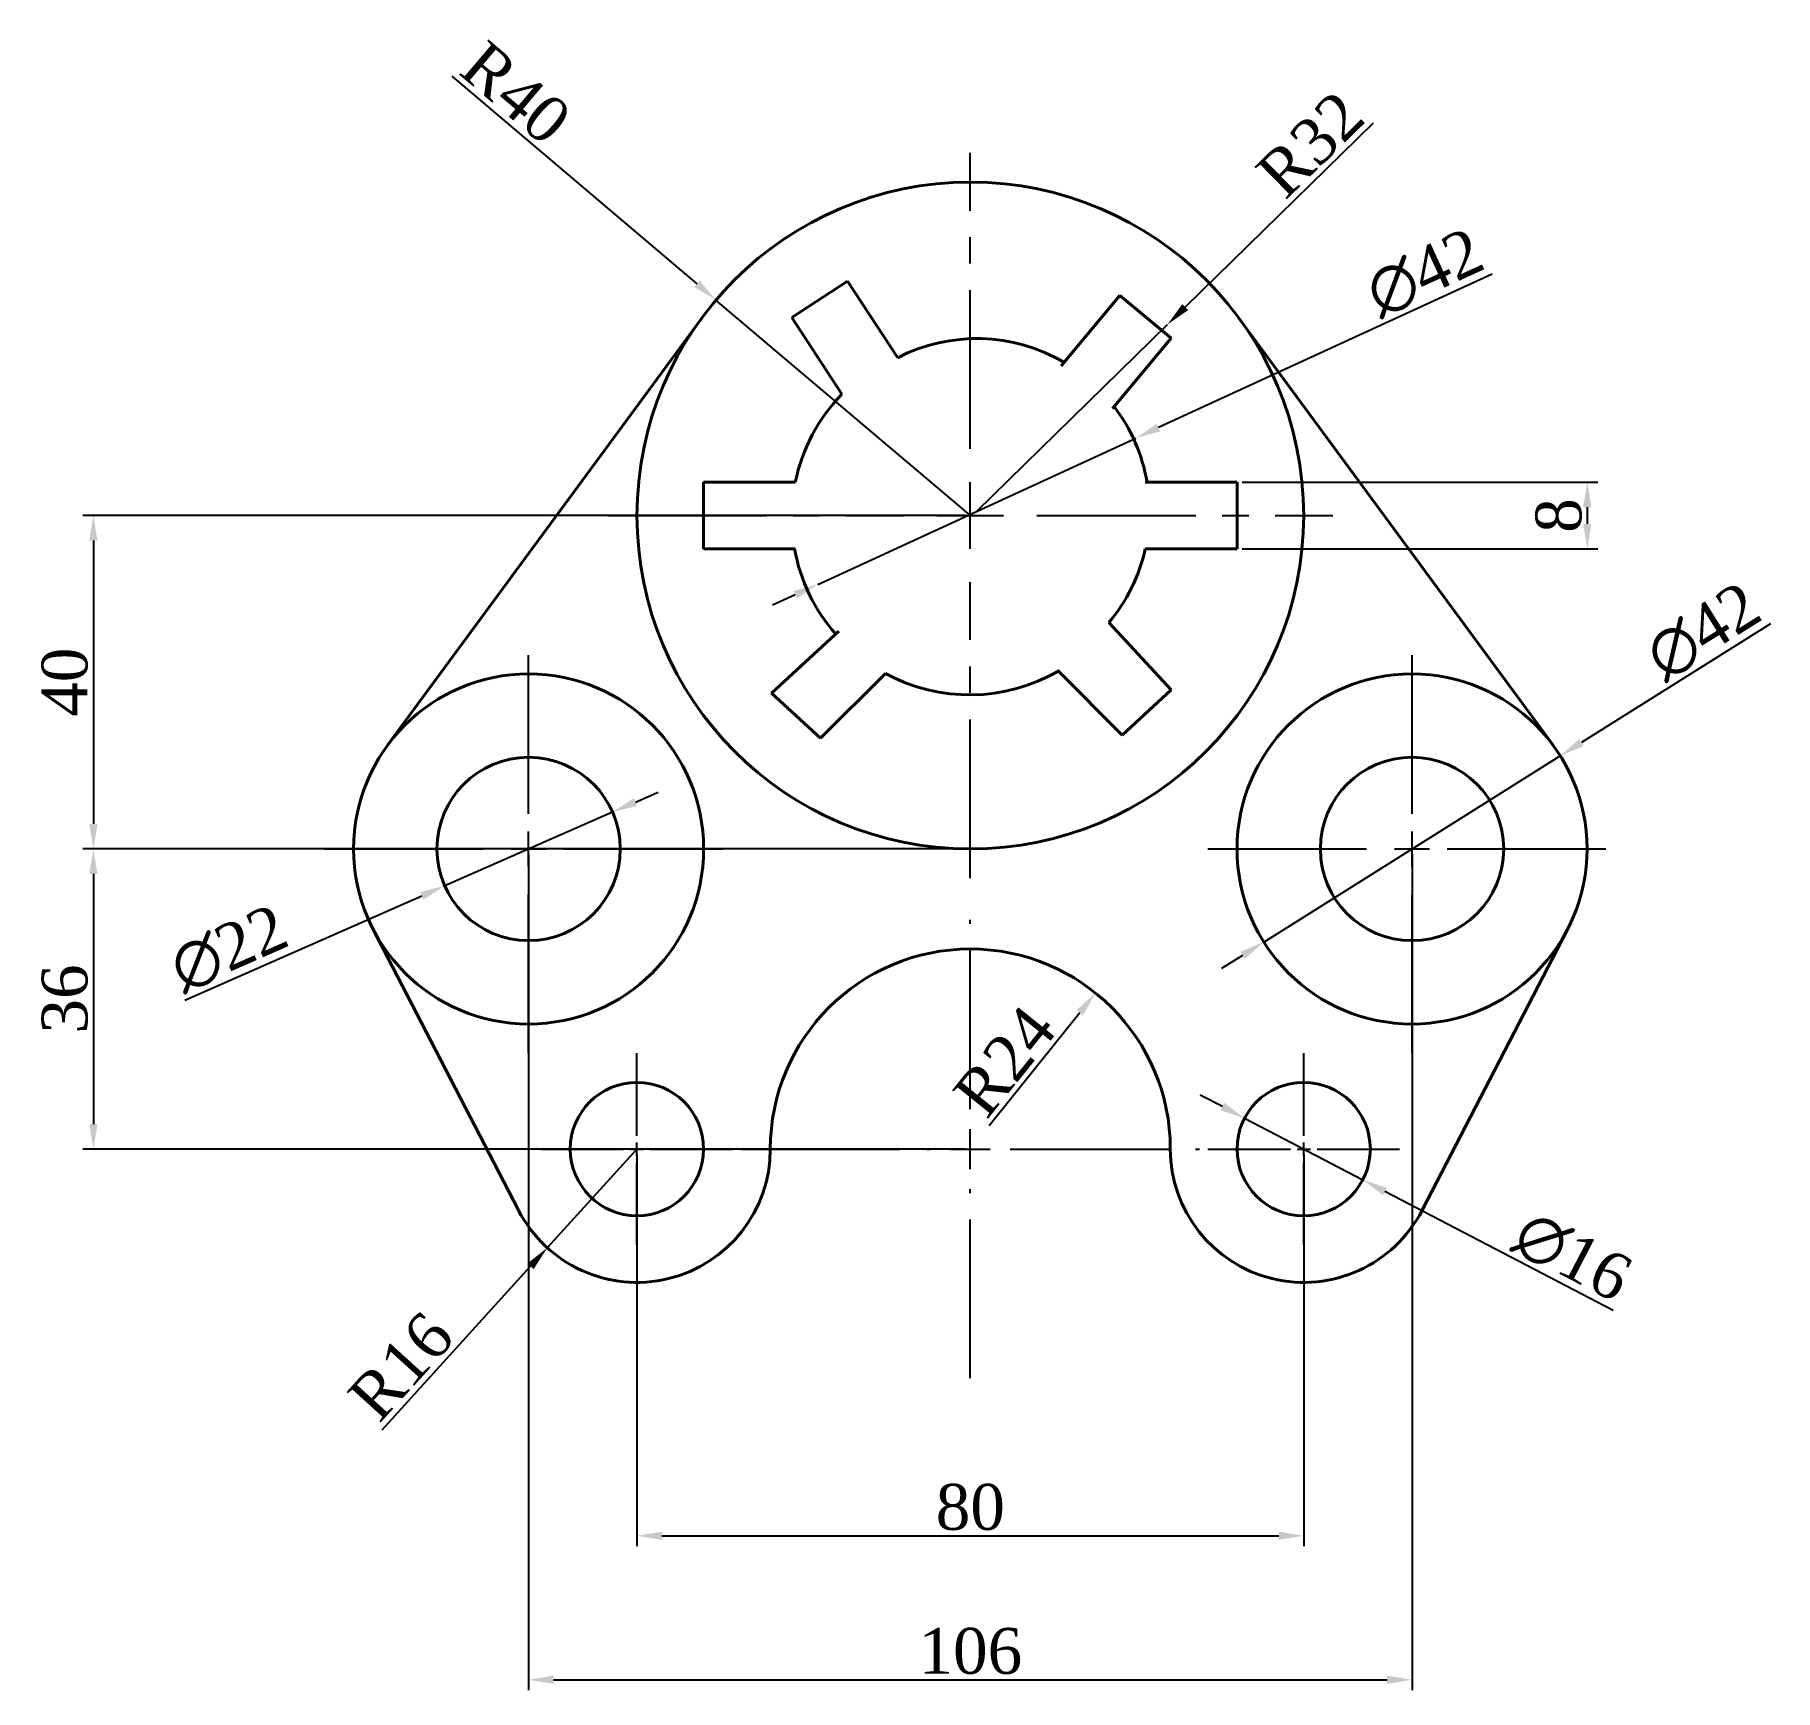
# Model space of a CAD drawing. Header units: millimetres. Extents: x 226 to 435, y 80 to 279.
import ezdxf

# ---------------------------------------------------------------- set-up
doc = ezdxf.new("R2010")
doc.units = ezdxf.units.MM
doc.linetypes.add('CENTER2', pattern=[28.575, 19.05, -3.175, 3.175, -3.175])
doc.layers.add('centre', color=255, linetype='Continuous')
doc.layers.add('dimension', color=181, linetype='Continuous')
doc.layers.add('object thickness', color=7, linetype='Continuous', lineweight=40)
doc.styles.get("Standard").update_dxf_attribs({"font": 'times.ttf'})
doc.dimstyles.new('ISO-25', dxfattribs={"dimtxt": 5.5, "dimasz": 3, "dimexe": 1.25, "dimexo": 0.625, "dimtad": 1, "dimtxsty": 'Standard', "dimcen": 2.5, "dimadec": 0, "dimazin": 0, "dimtfac": 1, "dimtmove": 0, "dimatfit": 3, "dimfxl": 1, "dimarcsym": 0})

# ---------------------------------------------------------------- blocks, each defined once
blk = doc.blocks.new('*D2')
at = {"layer": 'Defpoints', "color": 0, "transparency": 16777216}
for p in [(337.99, 220.97), (232.76, 180.97), (337.99, 180.97)]:
    blk.add_point(p, dxfattribs=at)
at = {"layer": 'dimension', "color": 0, "lineweight": -2, "transparency": 16777216}
for p, q in [((337.36, 220.97), (231.51, 220.97)), ((232.76, 217.97), (232.76, 183.97)), ((337.36, 180.97), (231.51, 180.97))]:
    blk.add_line(p, q, dxfattribs=at)
at = {"layer": 'dimension', "color": 0, "transparency": 16777216}
for points in [[(232.26, 217.97), (233.26, 217.97), (232.76, 220.97)], [(232.26, 183.97), (233.26, 183.97), (232.76, 180.97)]]:
    blk.add_solid(points, dxfattribs=at)
at = {"layer": 'dimension', "color": 0, "transparency": 16777216, "insert": (229.34, 200.97), "char_height": 5.5, "attachment_point": 5, "rotation": 90}
blk.add_mtext('40', dxfattribs=at)
blk = doc.blocks.new('*D3')
at = {"layer": 'Defpoints', "color": 0, "transparency": 16777216}
for p in [(337.99, 180.97), (232.76, 144.97), (337.99, 144.97)]:
    blk.add_point(p, dxfattribs=at)
at = {"layer": 'dimension', "color": 0, "lineweight": -2, "transparency": 16777216}
for p, q in [((337.36, 180.97), (231.51, 180.97)), ((232.76, 177.97), (232.76, 147.97)), ((337.36, 144.97), (231.51, 144.97))]:
    blk.add_line(p, q, dxfattribs=at)
at = {"layer": 'dimension', "color": 0, "transparency": 16777216}
for points in [[(232.26, 177.97), (233.26, 177.97), (232.76, 180.97)], [(232.26, 147.97), (233.26, 147.97), (232.76, 144.97)]]:
    blk.add_solid(points, dxfattribs=at)
at = {"layer": 'dimension', "color": 0, "transparency": 16777216, "insert": (229.34, 162.97), "char_height": 5.5, "attachment_point": 5, "rotation": 90}
blk.add_mtext('36', dxfattribs=at)
blk = doc.blocks.new('*D4')
at = {"layer": 'Defpoints', "color": 0, "transparency": 16777216}
for p in [(284.99, 180.97), (390.99, 180.97), (390.99, 81.29)]:
    blk.add_point(p, dxfattribs=at)
at = {"layer": 'dimension', "color": 0, "lineweight": -2, "transparency": 16777216}
for p, q in [((284.99, 180.34), (284.99, 80.04)), ((390.99, 180.34), (390.99, 80.04)), ((287.99, 81.29), (387.99, 81.29))]:
    blk.add_line(p, q, dxfattribs=at)
at = {"layer": 'dimension', "color": 0, "transparency": 16777216}
for points in [[(287.99, 81.79), (287.99, 80.79), (284.99, 81.29)], [(387.99, 81.79), (387.99, 80.79), (390.99, 81.29)]]:
    blk.add_solid(points, dxfattribs=at)
at = {"layer": 'dimension', "color": 0, "transparency": 16777216, "insert": (337.99, 84.72), "char_height": 5.5, "attachment_point": 5}
blk.add_mtext('106', dxfattribs=at)
blk = doc.blocks.new('*D5')
at = {"layer": 'Defpoints', "color": 0, "transparency": 16777216}
for p in [(297.99, 144.97), (377.99, 144.97), (377.99, 98.57)]:
    blk.add_point(p, dxfattribs=at)
at = {"layer": 'dimension', "color": 0, "lineweight": -2, "transparency": 16777216}
for p, q in [((297.99, 144.34), (297.99, 97.32)), ((377.99, 144.34), (377.99, 97.32)), ((300.99, 98.57), (374.99, 98.57))]:
    blk.add_line(p, q, dxfattribs=at)
at = {"layer": 'dimension', "color": 0, "transparency": 16777216}
for points in [[(300.99, 99.07), (300.99, 98.07), (297.99, 98.57)], [(374.99, 99.07), (374.99, 98.07), (377.99, 98.57)]]:
    blk.add_solid(points, dxfattribs=at)
at = {"layer": 'dimension', "color": 0, "transparency": 16777216, "insert": (337.99, 101.99), "char_height": 5.5, "attachment_point": 5}
blk.add_mtext('80', dxfattribs=at)
blk = doc.blocks.new('*D6')
at = {"layer": 'Defpoints', "color": 0, "transparency": 16777216}
for p in [(297.99, 144.97), (287.23, 133.12)]:
    blk.add_point(p, dxfattribs=at)
at = {"layer": 'dimension', "color": 0, "lineweight": -2, "transparency": 16777216}
for p, q in [((297.99, 144.97), (287.23, 133.12)), ((267.4, 111.28), (285.22, 130.9))]:
    blk.add_line(p, q, dxfattribs=at)
at = {"layer": 'dimension', "color": 0, "transparency": 16777216}
blk.add_solid([(284.85, 131.24), (285.59, 130.56), (287.23, 133.12)], dxfattribs=at)
at = {"layer": 'dimension', "color": 0, "transparency": 16777216, "insert": (269.69, 118.89), "char_height": 5.5, "attachment_point": 5, "rotation": 47.7592}
blk.add_mtext('R16', dxfattribs=at)
blk = doc.blocks.new('*D7')
at = {"layer": 'Defpoints', "color": 0, "transparency": 16777216}
for p in [(361.63, 243.87), (338.77, 221.49)]:
    blk.add_point(p, dxfattribs=at)
at = {"layer": 'dimension', "color": 0, "lineweight": -2, "transparency": 16777216}
for p, q in [((386.32, 268.04), (363.78, 245.97)), ((338.77, 221.49), (361.63, 243.87))]:
    blk.add_line(p, q, dxfattribs=at)
at = {"layer": 'dimension', "color": 0, "transparency": 16777216}
blk.add_solid([(363.43, 246.33), (364.13, 245.62), (361.63, 243.87)], dxfattribs=at)
at = {"layer": 'dimension', "color": 0, "transparency": 16777216, "insert": (378.81, 265.48), "char_height": 5.5, "attachment_point": 5, "rotation": 44.3965}
blk.add_mtext('R32', dxfattribs=at)
blk = doc.blocks.new('*D8')
at = {"layer": 'Defpoints', "color": 0, "transparency": 16777216}
for p in [(307.47, 246.82), (337.99, 220.97)]:
    blk.add_point(p, dxfattribs=at)
at = {"layer": 'dimension', "color": 0, "lineweight": -2, "transparency": 16777216}
for p, q in [((275.76, 273.68), (305.18, 248.76)), ((337.99, 220.97), (307.47, 246.82))]:
    blk.add_line(p, q, dxfattribs=at)
at = {"layer": 'dimension', "color": 0, "transparency": 16777216}
blk.add_solid([(305.5, 249.14), (304.86, 248.38), (307.47, 246.82)], dxfattribs=at)
at = {"layer": 'dimension', "color": 0, "transparency": 16777216, "insert": (283.45, 271.65), "char_height": 5.5, "attachment_point": 5, "rotation": 319.7283}
blk.add_mtext('R40', dxfattribs=at)
blk = doc.blocks.new('*D10')
at = {"layer": 'Defpoints', "color": 0, "transparency": 16777216}
for p in [(353.01, 163.68), (337.99, 144.97)]:
    blk.add_point(p, dxfattribs=at)
at = {"layer": 'dimension', "color": 0, "lineweight": -2, "transparency": 16777216}
blk.add_line((340.25, 147.79), (351.14, 161.34), dxfattribs=at)
at = {"layer": 'dimension', "color": 0, "transparency": 16777216}
blk.add_solid([(350.75, 161.65), (351.53, 161.03), (353.01, 163.68)], dxfattribs=at)
at = {"layer": 'dimension', "color": 0, "transparency": 16777216, "insert": (342.12, 155.5), "char_height": 5.5, "attachment_point": 5, "rotation": 51.2395}
blk.add_mtext('R24', dxfattribs=at)
blk = doc.blocks.new('*D12')
at = {"layer": 'Defpoints', "color": 0, "transparency": 16777216}
for p in [(369.99, 224.97), (369.99, 216.97), (412.02, 216.97)]:
    blk.add_point(p, dxfattribs=at)
at = {"layer": 'dimension', "color": 0, "lineweight": -2, "transparency": 16777216}
for p, q in [((370.61, 224.97), (413.27, 224.97)), ((412.02, 221.97), (412.02, 219.97)), ((370.61, 216.97), (413.27, 216.97))]:
    blk.add_line(p, q, dxfattribs=at)
at = {"layer": 'dimension', "color": 0, "transparency": 16777216}
for points in [[(411.52, 221.97), (412.52, 221.97), (412.02, 224.97)], [(411.52, 219.97), (412.52, 219.97), (412.02, 216.97)]]:
    blk.add_solid(points, dxfattribs=at)
at = {"layer": 'dimension', "color": 0, "transparency": 16777216, "insert": (408.6, 220.97), "char_height": 5.5, "attachment_point": 5, "rotation": 90}
blk.add_mtext('8', dxfattribs=at)
blk = doc.blocks.new('*D13')
at = {"layer": 'Defpoints', "color": 0, "transparency": 16777216}
for p in [(357.85, 230.26), (319.69, 212.71)]:
    blk.add_point(p, dxfattribs=at)
at = {"layer": 'dimension', "color": 0, "lineweight": -2, "transparency": 16777216}
for p, q in [((400.62, 249.94), (360.57, 231.52)), ((319.69, 212.71), (357.85, 230.26)), ((316.97, 211.45), (314.24, 210.2))]:
    blk.add_line(p, q, dxfattribs=at)
at = {"layer": 'dimension', "color": 0, "transparency": 16777216}
for points in [[(360.36, 231.97), (360.78, 231.06), (357.85, 230.26)], [(316.76, 211.91), (317.18, 211), (319.69, 212.71)]]:
    blk.add_solid(points, dxfattribs=at)
at = {"layer": 'dimension', "color": 0, "transparency": 16777216, "insert": (392.52, 250.06), "char_height": 5.5, "attachment_point": 5, "rotation": 24.7075}
blk.add_mtext('∅42', dxfattribs=at)
blk = doc.blocks.new('*D14')
at = {"layer": 'Defpoints', "color": 0, "transparency": 16777216}
for p in [(408.77, 192.13), (373.2, 169.8)]:
    blk.add_point(p, dxfattribs=at)
at = {"layer": 'dimension', "color": 0, "lineweight": -2, "transparency": 16777216}
for p, q in [((433.99, 207.97), (411.31, 193.73)), ((373.2, 169.8), (408.77, 192.13)), ((370.66, 168.2), (368.12, 166.61))]:
    blk.add_line(p, q, dxfattribs=at)
at = {"layer": 'dimension', "color": 0, "transparency": 16777216}
for points in [[(411.05, 194.15), (411.58, 193.31), (408.77, 192.13)], [(370.4, 168.63), (370.93, 167.78), (373.2, 169.8)]]:
    blk.add_solid(points, dxfattribs=at)
at = {"layer": 'dimension', "color": 0, "transparency": 16777216, "insert": (425.94, 207.04), "char_height": 5.5, "attachment_point": 5, "rotation": 32.1245}
blk.add_mtext('∅42', dxfattribs=at)
blk = doc.blocks.new('*D15')
at = {"layer": 'Defpoints', "color": 0, "transparency": 16777216}
for p in [(370.89, 148.67), (385.08, 141.27)]:
    blk.add_point(p, dxfattribs=at)
at = {"layer": 'dimension', "color": 0, "lineweight": -2, "transparency": 16777216}
for p, q in [((368.23, 150.05), (365.57, 151.44)), ((370.89, 148.67), (385.08, 141.27)), ((415.12, 125.6), (387.74, 139.88))]:
    blk.add_line(p, q, dxfattribs=at)
at = {"layer": 'dimension', "color": 0, "transparency": 16777216}
for points in [[(368.47, 150.5), (368, 149.61), (370.89, 148.67)], [(387.97, 140.32), (387.51, 139.44), (385.08, 141.27)]]:
    blk.add_solid(points, dxfattribs=at)
at = {"layer": 'dimension', "color": 0, "transparency": 16777216, "insert": (410.25, 132.08), "char_height": 5.5, "attachment_point": 5, "rotation": 332.4573}
blk.add_mtext('∅16', dxfattribs=at)
blk = doc.blocks.new('*D16')
at = {"layer": 'Defpoints', "color": 0, "transparency": 16777216}
for p in [(295.06, 185.39), (274.92, 176.54)]:
    blk.add_point(p, dxfattribs=at)
at = {"layer": 'dimension', "color": 0, "lineweight": -2, "transparency": 16777216}
for p, q in [((297.81, 186.6), (300.55, 187.8)), ((295.06, 185.39), (274.92, 176.54)), ((243.74, 162.84), (272.17, 175.34))]:
    blk.add_line(p, q, dxfattribs=at)
at = {"layer": 'dimension', "color": 0, "transparency": 16777216}
for points in [[(297.6, 187.06), (298.01, 186.14), (295.06, 185.39)], [(271.97, 175.79), (272.37, 174.88), (274.92, 176.54)]]:
    blk.add_solid(points, dxfattribs=at)
at = {"layer": 'dimension', "color": 0, "transparency": 16777216, "insert": (249.02, 168.98), "char_height": 5.5, "attachment_point": 5, "rotation": 23.7186}
blk.add_mtext('∅22', dxfattribs=at)
blk = doc.blocks.new('*U17')
at = {"layer": 'centre', "color": 0, "linetype": 'CENTER2', "transparency": 16777216}
for p, q in [((0, 8), (0, 43.5)), ((-43.5, 0), (-8, 0)), ((8, 0), (43.5, 0)), ((0, -43.5), (0, -8))]:
    blk.add_line(p, q, dxfattribs=at)
at = {"layer": 'centre', "color": 0, "linetype": 'Continuous', "transparency": 16777216}
for p, q in [((0, -4), (0, 4)), ((-4, 0), (4, 0))]:
    blk.add_line(p, q, dxfattribs=at)
blk = doc.blocks.new('*U18')
at = {"layer": 'centre', "color": 0, "linetype": 'CENTER2', "transparency": 16777216}
for p, q in [((0, 4.2), (0, 24.5)), ((-24.5, 0), (-4.2, 0)), ((4.2, 0), (24.5, 0)), ((0, -24.5), (0, -4.2))]:
    blk.add_line(p, q, dxfattribs=at)
at = {"layer": 'centre', "color": 0, "linetype": 'Continuous', "transparency": 16777216}
for p, q in [((0, -2.1), (0, 2.1)), ((-2.1, 0), (2.1, 0))]:
    blk.add_line(p, q, dxfattribs=at)
blk = doc.blocks.new('*U19')
at = {"layer": 'centre', "color": 0, "linetype": 'CENTER2', "transparency": 16777216}
for p, q in [((0, 4.2), (0, 24.5)), ((-24.5, 0), (-4.2, 0)), ((4.2, 0), (24.5, 0)), ((0, -24.5), (0, -4.2))]:
    blk.add_line(p, q, dxfattribs=at)
at = {"layer": 'centre', "color": 0, "linetype": 'Continuous', "transparency": 16777216}
for p, q in [((0, -2.1), (0, 2.1)), ((-2.1, 0), (2.1, 0))]:
    blk.add_line(p, q, dxfattribs=at)
blk = doc.blocks.new('*U20')
at = {"layer": 'centre', "color": 0, "linetype": 'CENTER2', "transparency": 16777216}
for p, q in [((0, 4.8), (0, 27.5)), ((-27.5, 0), (-4.8, 0)), ((4.8, 0), (27.5, 0)), ((0, -27.5), (0, -4.8))]:
    blk.add_line(p, q, dxfattribs=at)
at = {"layer": 'centre', "color": 0, "linetype": 'Continuous', "transparency": 16777216}
for p, q in [((0, -2.4), (0, 2.4)), ((-2.4, 0), (2.4, 0))]:
    blk.add_line(p, q, dxfattribs=at)
blk = doc.blocks.new('*U21')
at = {"layer": 'centre', "color": 0, "linetype": 'CENTER2', "transparency": 16777216}
for p, q in [((0, 1.6), (0, 11.5)), ((-11.5, 0), (-1.6, 0)), ((1.6, 0), (11.5, 0)), ((0, -11.5), (0, -1.6))]:
    blk.add_line(p, q, dxfattribs=at)
at = {"layer": 'centre', "color": 0, "linetype": 'Continuous', "transparency": 16777216}
for p, q in [((-0.8, 0), (0.8, 0)), ((0, -0.8), (0, 0.8))]:
    blk.add_line(p, q, dxfattribs=at)
blk = doc.blocks.new('*U22')
at = {"layer": 'centre', "color": 0, "linetype": 'CENTER2', "transparency": 16777216}
for p, q in [((0, 1.6), (0, 11.5)), ((-11.5, 0), (-1.6, 0)), ((1.6, 0), (11.5, 0)), ((0, -11.5), (0, -1.6))]:
    blk.add_line(p, q, dxfattribs=at)
at = {"layer": 'centre', "color": 0, "linetype": 'Continuous', "transparency": 16777216}
for p, q in [((-0.8, 0), (0.8, 0)), ((0, -0.8), (0, 0.8))]:
    blk.add_line(p, q, dxfattribs=at)

msp = doc.modelspace()

# ---------------------------------------------------------------- linework, layer by layer
at = {"layer": 'object thickness'}
for p, q in [((316.556, 244.729), (323.253, 249.105)), ((323.253, 249.105), (329.27, 239.897)), ((348.896, 238.911), (355.924, 247.373)), ((355.924, 247.373), (362.078, 242.262)), ((305.763, 244.664), (268.07, 193.408)), ((316.556, 244.729), (322.573, 235.521)), ((370.213, 244.664), (407.906, 193.408)), ((362.078, 242.262), (355.05, 233.8)), ((316.988, 224.966), (305.988, 224.966)), ((305.988, 224.966), (305.988, 224.966)), ((305.988, 224.966), (305.988, 216.966)), ((358.988, 224.966), (369.988, 224.966)), ((369.988, 224.966), (369.988, 216.966)), ((316.988, 216.966), (305.988, 216.966)), ((358.988, 216.966), (369.988, 216.966)), ((322.218, 207.099), (314.12, 199.655)), ((354.616, 208.14), (362.093, 200.072)), ((320.013, 194.246), (327.792, 202.024)), ((356.225, 194.634), (348.447, 202.412)), ((314.12, 199.655), (320.013, 194.246)), ((362.093, 200.072), (356.225, 194.634)), ((266.337, 171.315), (283.778, 137.613)), ((409.639, 171.315), (392.198, 137.613))]:
    msp.add_line(p, q, dxfattribs=at)
for centre, radius in [((337.988, 220.966), 40), ((284.988, 180.966), 21), ((390.988, 180.966), 21), ((284.988, 180.966), 11), ((390.988, 180.966), 11), ((297.988, 144.966), 8), ((377.988, 144.966), 8)]:
    msp.add_circle(centre, radius, dxfattribs=at)
for centre, radius, start, end in [((338.77, 221.486), 20.717, 59.57648, 117.29172), ((337.757, 220.731), 21.196, 135.75278, 168.47399), ((338.77, 221.486), 20.717, 9.67224, 37.30017), ((337.757, 220.731), 21.196, 190.23094, 221.29388), ((338.77, 221.486), 20.717, 319.89606, 347.40035), ((337.925, 220.707), 21.255, 241.52567, 300.01386), ((337.988, 144.966), 24, 0, 180), ((297.988, 144.966), 16, 207.36136, 0), ((377.988, 144.966), 16, 180, 332.63864)]:
    msp.add_arc(centre, radius, start, end, dxfattribs=at)

# ---------------------------------------------------------------- block references
at = {"layer": 'centre', "linetype": 'CENTER2'}
for name, p in [('*U17', (337.988, 220.966)), ('*U19', (284.988, 180.966)), ('*U18', (390.988, 180.966)), ('*U20', (337.988, 144.966)), ('*U21', (297.988, 144.966)), ('*U22', (377.988, 144.966))]:
    msp.add_blockref(name, p, dxfattribs=at)

# ---------------------------------------------------------------- dimensions: what is measured, and where the dimension line sits
at = {"layer": 'dimension'}
for center, mpoint, picture, middle in [((337.988, 220.966), (307.468, 246.823), '*D8', (281.241, 269.043)), ((338.77, 221.486), (361.634, 243.874), '*D7', (381.203, 263.035)), ((337.988, 144.966), (353.014, 163.681), '*D10', (344.751, 153.39)), ((297.988, 144.966), (287.232, 133.121), '*D6', (272.222, 116.591))]:
    dim = msp.add_radius_dim(center=center, mpoint=mpoint, dimstyle='ISO-25', dxfattribs=at)
    dim.commit()
    dim.dimension.update_dxf_attribs({"geometry": picture, "text_midpoint": middle, "dimtype": 164})
for p1, p2, picture, middle in [((319.692, 212.708), (357.847, 230.263), '*D13', (393.981, 246.889)), ((373.203, 169.8), (408.773, 192.133), '*D14', (427.802, 204.082)), ((295.059, 185.391), (274.917, 176.542), '*D16', (250.426, 165.781)), ((370.895, 148.666), (385.081, 141.267), '*D15', (408.637, 128.983))]:
    dim = msp.add_diameter_dim_2p(p1=p1, p2=p2, dimstyle='ISO-25', dxfattribs=at)
    dim.commit()
    dim.dimension.update_dxf_attribs({"geometry": picture, "text_midpoint": middle, "dimtype": 163})
for base, p1, p2, picture, middle in [((412.019, 216.966), (369.988, 224.966), (369.988, 216.966), '*D12', (408.596, 220.966)), ((232.763, 180.966), (337.988, 220.966), (337.988, 180.966), '*D2', (229.341, 200.966)), ((232.763, 144.966), (337.988, 180.966), (337.988, 144.966), '*D3', (229.341, 162.966))]:
    dim = msp.add_linear_dim(base=base, p1=p1, p2=p2, angle=90, dimstyle='ISO-25', dxfattribs=at)
    dim.commit()
    dim.dimension.update_dxf_attribs({"geometry": picture, "text_midpoint": middle})
for base, p1, p2, picture, middle in [((390.988, 81.295), (284.988, 180.966), (390.988, 180.966), '*D4', (337.988, 84.717)), ((377.988, 98.567), (297.988, 144.966), (377.988, 144.966), '*D5', (337.988, 101.99))]:
    dim = msp.add_linear_dim(base=base, p1=p1, p2=p2, dimstyle='ISO-25', dxfattribs=at)
    dim.commit()
    dim.dimension.update_dxf_attribs({"geometry": picture, "text_midpoint": middle})

doc.saveas('drawing.dxf')
